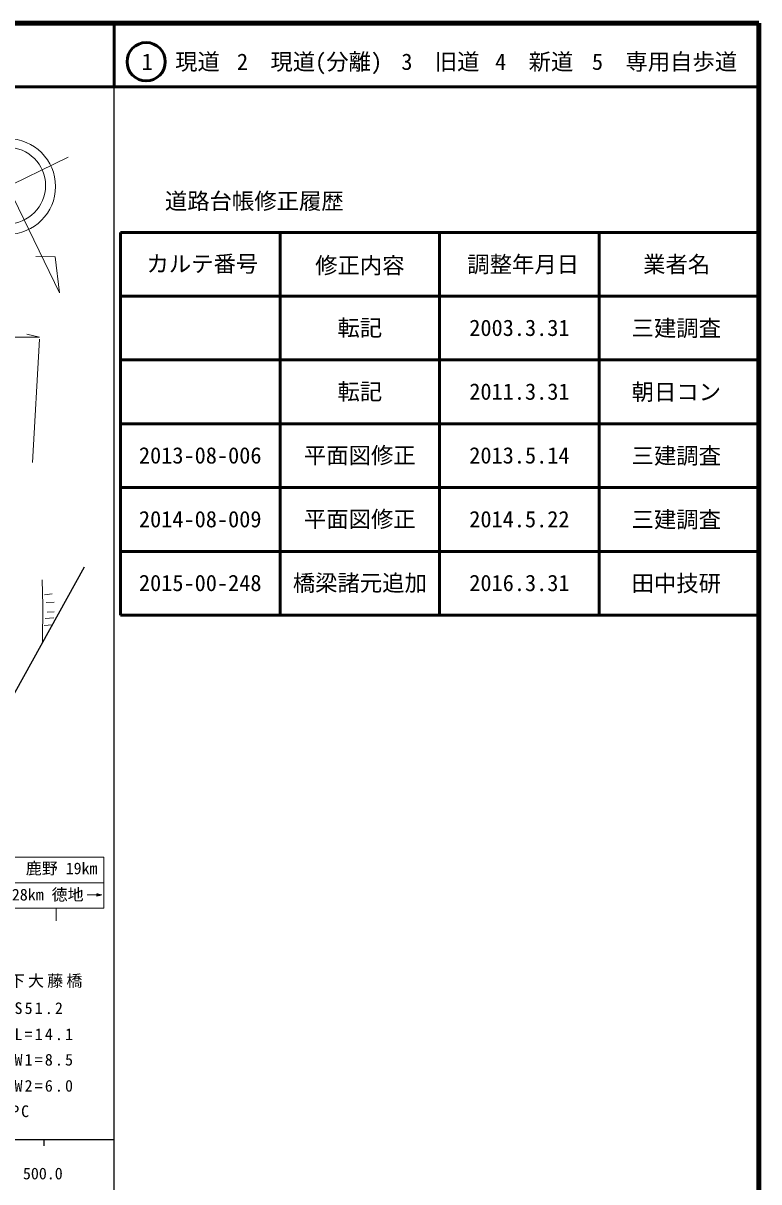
# Model space of a CAD drawing. Units: millimetres, scale not verified. Extents: x 40000 to 680000, y 20000 to 380000.
# Drawn here: x 564769 to 680000, y 198357 to 380000 of the extents above; entities that cross this region are included whole.
import ezdxf
from ezdxf.enums import TextEntityAlignment as Align

# ---------------------------------------------------------------- set-up
doc = ezdxf.new("R2010")
doc.units = ezdxf.units.MM
doc.header["$LTSCALE"] = 1000
for name, color, linetype, lineweight in [('M-BGD', 7, 'Continuous', 13), ('M-BMK-SRVR', 3, 'Continuous', 25), ('M-STR-HTXT', 7, 'Continuous', 13), ('M-STR-STRC', 7, 'Continuous', 13), ('M-TTL', 2, 'Continuous', 140), ('M-TTL-BAND', 7, 'Continuous', 25), ('M-TTL-FRAM', 2, 'Continuous', 50), ('M-TTL-LINE', 7, 'Continuous', 50)]:
    doc.layers.add(name, color=color, linetype=linetype, lineweight=lineweight)
doc.layers.add('M-TTL-TXT', color=7, linetype='Continuous')
doc.styles.add('ＭＳ ゴシック', font='')
doc.styles.get('ＭＳ ゴシック').set_extended_font_data('MS Gothic')

msp = doc.modelspace()

# ---------------------------------------------------------------- linework, layer by layer
at = {"layer": 'M-BGD'}
for p, q in [((567717, 292728), (567837, 288721)), ((568119, 290367), (569329, 290539)), ((568385, 289184), (569635, 289237)), ((567837, 288721), (567784, 282928)), ((568532, 287668), (569608, 287735)), ((568080, 285595), (569293, 285652)), ((568186, 286685), (569595, 286751))]:
    msp.add_line(p, q, dxfattribs=at)
at = {"layer": 'M-BMK-SRVR'}
msp.add_line((574314, 294710), (559579, 268125), dxfattribs=at)
at = {"layer": 'M-STR-HTXT'}
for p, q in [((544100, 330754), (567339, 330754)), ((567339, 330754), (565339, 331254)), ((567324, 330486), (566240, 311130))]:
    msp.add_line(p, q, dxfattribs=at)
at = {"layer": 'M-STR-STRC'}
for p, q in [((556035, 367455), (570479, 337751)), ((571819, 359006), (552933, 349824)), ((569754, 343372), (566753, 343410)), ((570479, 337751), (569754, 343372)), ((562420, 249253), (577420, 249253)), ((577420, 249253), (577420, 241253)), ((562420, 245253), (577420, 245253)), ((577069, 243335), (576319, 243522)), ((576319, 243522), (576319, 243147)), ((576469, 243485), (576319, 243485)), ((576319, 243447), (576619, 243447)), ((576769, 243410), (576319, 243410)), ((574769, 243335), (576319, 243335)), ((576319, 243372), (576919, 243372)), ((577069, 243335), (576319, 243147)), ((577069, 243335), (576319, 243335)), ((576319, 243297), (576919, 243297)), ((576769, 243260), (576319, 243260)), ((576319, 243222), (576619, 243222)), ((576469, 243185), (576319, 243185)), ((562420, 241253), (577420, 241253)), ((569920, 241253), (569920, 239253))]:
    msp.add_line(p, q, dxfattribs=at)
for centre, radius in [((562338, 354397), 7500), ((562277, 354542), 6000)]:
    msp.add_circle(centre, radius, dxfattribs=at)
at = {"layer": 'M-TTL'}
for p, q in [((680000, 380000), (40000, 380000)), ((680000, 20000), (680000, 380000))]:
    msp.add_line(p, q, dxfattribs=at)
at = {"layer": 'M-TTL-BAND'}
for p, q in [((579000, 20000), (579000, 370000)), ((40000, 205000), (579000, 205000)), ((568000, 205000), (568000, 204000))]:
    msp.add_line(p, q, dxfattribs=at)
at = {"layer": 'M-TTL-FRAM'}
for p, q in [((580000, 347197), (580000, 287197)), ((580000, 347197), (680000, 347197)), ((580000, 287197), (680000, 287197))]:
    msp.add_line(p, q, dxfattribs=at)
at = {"layer": 'M-TTL-LINE'}
for p, q in [((579000, 380000), (579000, 370000)), ((40000, 370000), (680000, 370000)), ((605000, 347197), (605000, 287197)), ((630000, 347197), (630000, 287197)), ((655000, 347197), (655000, 287197)), ((580000, 337197), (680000, 337197)), ((580000, 327197), (680000, 327197)), ((580000, 317197), (680000, 317197)), ((580000, 307197), (680000, 307197)), ((580000, 297197), (680000, 297197))]:
    msp.add_line(p, q, dxfattribs=at)
msp.add_circle((584031, 373958), 3000, dxfattribs=at)

# ---------------------------------------------------------------- texts
at = {"layer": 'M-STR-HTXT', "char_height": 1833, "attachment_point": 7, "style": 'ＭＳ ゴシック'}
for s, insert in [('\\T1.2;橋\u3000名\u3000\u3000下大藤橋', (547532, 228759)), ('\\T1.27;架設年月\u3000S51.2', (547532, 224464)), ('\\T1.27;橋\u3000長\u3000\u3000L=14.1', (547532, 220366)), ('\\T1.27;全\u3000幅\u3000\u3000W1=8.5', (547532, 216385)), ('\\T1.27;車\u3000道\u3000\u3000W2=6.0', (547532, 212287)), ('\\T1.23;橋\u3000種\u3000\u3000PC', (547532, 208307))]:
    msp.add_mtext(s, dxfattribs=dict(at, insert=insert))
at = {"layer": 'M-STR-STRC', "style": 'ＭＳ ゴシック'}
for s, p in [('鹿野 19km', (565175, 246033)), ('28km 徳地', (562992, 241912))]:
    msp.add_text(s, height=1833, dxfattribs=at).set_placement(p, align=Align.BOTTOM_LEFT)
at = {"layer": 'M-TTL-BAND', "style": 'ＭＳ ゴシック'}
msp.add_text('500.0', height=1833, dxfattribs=at).set_placement((567844, 198195), align=Align.BOTTOM_CENTER)
at = {"layer": 'M-TTL-TXT', "style": 'ＭＳ ゴシック'}
for s, p in [('1\u3000現道', (589448, 373958)), ('2\u3000現道(分離)', (609619, 373958)), ('3\u3000旧道', (630121, 373958)), ('4\u3000新道', (644824, 373958)), ('5\u3000専用自歩道', (665228, 373958)), ('道路台帳修正履歴', (600968, 352113)), ('カルテ番号', (592839, 342277)), ('修正内容', (617509, 342023)), ('調整年月日', (643089, 342197)), ('業者名', (667134, 342197)), ('転記', (617500, 332245)), ('2003.3.31', (642500, 332245)), ('三建調査', (667077, 332189)), ('転記', (617500, 322245)), ('2011.3.31', (642500, 322245)), ('朝日コン', (667077, 322189)), ('2013-08-006', (592500, 312245)), ('平面図修正', (617500, 312245)), ('2013.5.14', (642500, 312245)), ('三建調査', (667077, 312189)), ('2014-08-009', (592500, 302245)), ('平面図修正', (617500, 302245)), ('2014.5.22', (642500, 302245)), ('三建調査', (667077, 302189)), ('2015-00-248', (592500, 292245)), ('橋梁諸元追加', (617500, 292245)), ('2016.3.31', (642500, 292245)), ('田中技研', (667077, 292189))]:
    msp.add_text(s, height=2566, dxfattribs=at).set_placement(p, align=Align.MIDDLE_CENTER)

doc.saveas('drawing.dxf')
